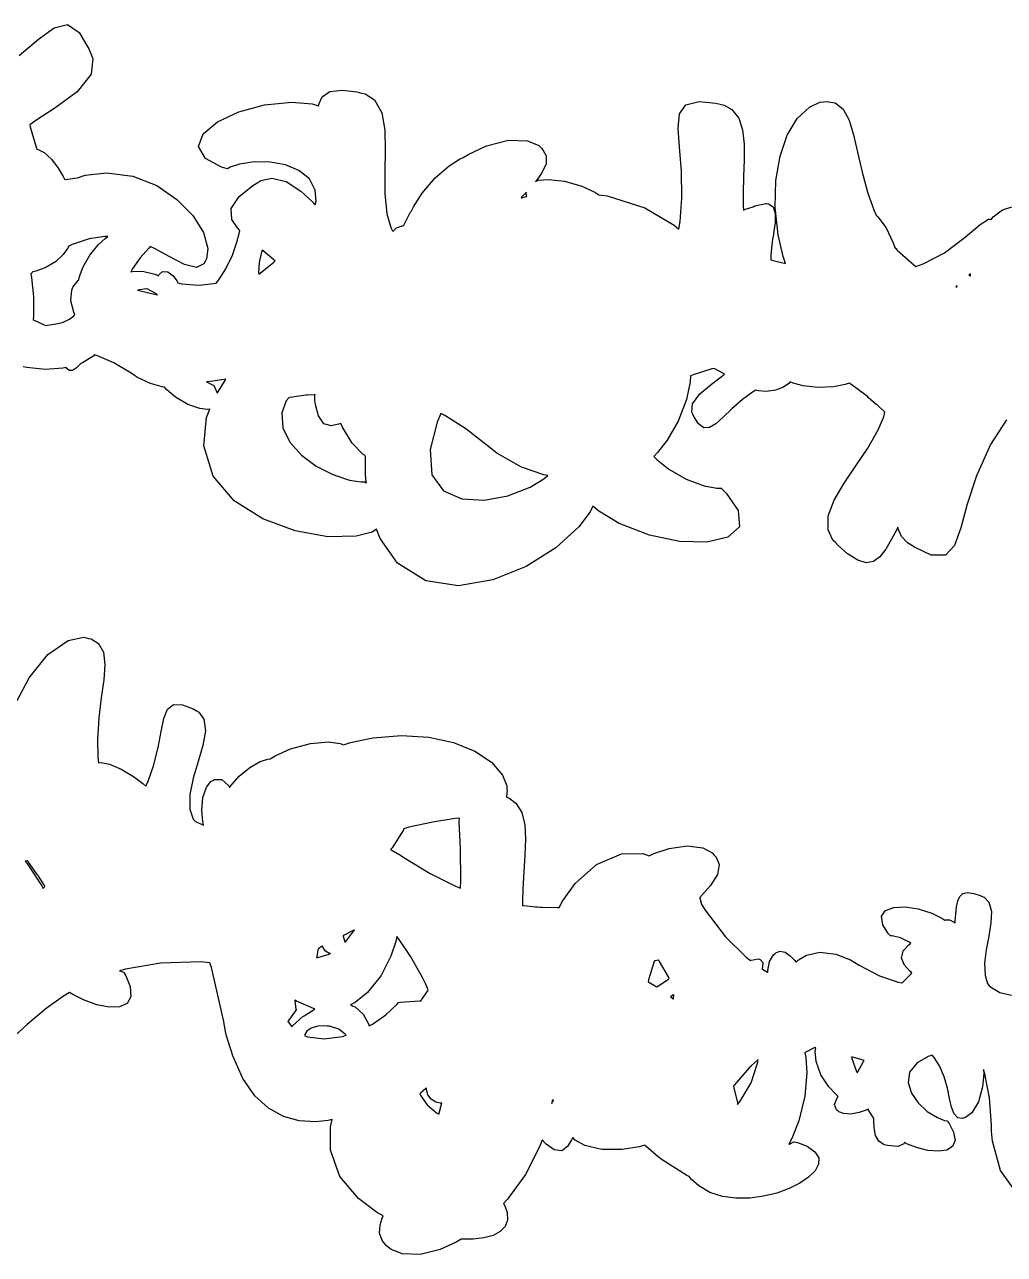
# Model space of a CAD drawing. Extents: x 0 to 357, y 0 to 113.
# Drawn here: x 91.9 to 178.3, y 0 to 108.5 of the extents above; entities that cross this region are included whole.
import ezdxf

# ---------------------------------------------------------------- set-up
doc = ezdxf.new("R2010")
doc.units = 0
doc.layers.get('0').update_dxf_attribs({"linetype": 'CONTINUOUS'})

msp = doc.modelspace()

# ---------------------------------------------------------------- linework, layer by layer
at = {"color": 254}
for p, q in [((94.4908, 108.198), (95.6497, 108.476)), ((95.6497, 108.476), (96.6982, 107.779)), ((93.1115, 107.203), (94.4908, 108.198)), ((96.6982, 107.779), (97.5388, 106.347)), ((91.404, 105.759), (93.1115, 107.203)), ((97.5388, 106.347), (97.747, 105.84)), ((97.8987, 105.468), (97.7417, 104.094)), ((97.747, 105.84), (97.8987, 105.468)), ((97.7417, 104.094), (96.5094, 102.554)), ((96.5094, 102.554), (94.5416, 101.105)), ((117.84, 101.53), (118.115, 102.113)), ((118.115, 102.113), (118.783, 102.576)), ((118.783, 102.576), (119.908, 102.694)), ((119.908, 102.694), (121.178, 102.536)), ((121.178, 102.536), (121.593, 102.443)), ((121.593, 102.443), (121.896, 102.377)), ((121.896, 102.377), (122.734, 101.828)), ((94.5416, 101.105), (92.873, 100.017)), ((110.764, 100.797), (113.025, 101.408)), ((113.025, 101.408), (115.447, 101.623)), ((115.447, 101.623), (117.234, 101.475)), ((117.234, 101.475), (117.804, 101.324)), ((117.804, 101.324), (117.84, 101.53)), ((122.734, 101.828), (123.369, 100.697)), ((149.644, 100.62), (150.197, 101.415)), ((150.197, 101.415), (151.362, 101.698)), ((151.362, 101.698), (152.845, 101.539)), ((152.845, 101.539), (153.326, 101.428)), ((153.326, 101.428), (153.57, 101.372)), ((153.57, 101.372), (154.252, 100.987)), ((154.252, 100.987), (154.85, 100.219)), ((160.018, 100.192), (161.094, 101.203)), ((161.094, 101.203), (162.015, 101.63)), ((162.015, 101.63), (162.334, 101.67)), ((162.334, 101.67), (162.579, 101.702)), ((162.579, 101.702), (163.346, 101.57)), ((163.346, 101.57), (164.071, 101.006)), ((164.071, 101.006), (164.587, 100.05)), ((92.873, 100.017), (92.3286, 99.6364)), ((107.626, 98.8385), (108.89, 99.9024)), ((108.89, 99.9024), (110.764, 100.797)), ((123.369, 100.697), (123.639, 99.1817)), ((149.517, 99.3553), (149.644, 100.62)), ((154.85, 100.219), (155.185, 99.1856)), ((159.14, 98.7199), (160.018, 100.192)), ((164.587, 100.05), (164.981, 98.764)), ((92.3286, 99.6364), (92.3794, 99.4615)), ((92.3794, 99.4615), (92.9033, 97.6574)), ((107.2, 97.718), (107.626, 98.8385)), ((123.639, 99.1817), (123.68, 97.4051)), ((149.631, 97.663), (149.517, 99.3553)), ((155.185, 99.1856), (155.326, 97.9442)), ((158.496, 96.8735), (159.14, 98.7199)), ((164.981, 98.764), (165.336, 97.2192)), ((92.9033, 97.6574), (92.964, 97.4824)), ((107.834, 96.6583), (107.2, 97.718)), ((131.049, 97.0594), (132.614, 97.7911)), ((132.614, 97.7911), (134.553, 98.2969)), ((134.553, 98.2969), (136.219, 98.2349)), ((136.219, 98.2349), (137.217, 97.8062)), ((137.217, 97.8062), (137.451, 97.5663)), ((149.801, 95.5848), (149.631, 97.663)), ((155.326, 97.9442), (155.337, 96.5577)), ((92.964, 97.4824), (93.1277, 97.4467)), ((93.1277, 97.4467), (93.5909, 97.1903)), ((93.5909, 97.1903), (94.2329, 96.617)), ((94.2329, 96.617), (94.8489, 95.8151)), ((109.252, 95.9171), (107.834, 96.6583)), ((123.68, 97.4051), (123.633, 95.4952)), ((129.316, 96.0356), (130.236, 96.6128)), ((130.236, 96.6128), (130.565, 96.7549)), ((130.565, 96.7549), (131.049, 97.0594)), ((137.451, 97.5663), (137.583, 97.4316)), ((137.583, 97.4316), (137.862, 96.9024)), ((137.862, 96.9024), (137.866, 96.2078)), ((155.337, 96.5577), (155.289, 95.086)), ((158.123, 94.736), (158.496, 96.8735)), ((165.336, 97.2192), (165.73, 95.4786)), ((94.8489, 95.8151), (95.2789, 95.0888)), ((109.755, 95.771), (109.252, 95.9171)), ((110.007, 95.9058), (109.755, 95.771)), ((110.84, 96.1718), (110.007, 95.9058)), ((112.135, 96.3704), (110.84, 96.1718)), ((113.519, 96.3524), (112.135, 96.3704)), ((114.87, 96.1072), (113.519, 96.3524)), ((116.067, 95.6208), (114.87, 96.1072)), ((116.987, 94.8821), (116.067, 95.6208)), ((123.633, 95.4952), (123.636, 93.5799)), ((128.081, 94.9731), (129.316, 96.0356)), ((137.534, 95.4634), (137.101, 94.8461)), ((137.866, 96.2078), (137.534, 95.4634)), ((149.84, 93.1623), (149.801, 95.5848)), ((165.73, 95.4786), (166.248, 93.6114)), ((95.2789, 95.0888), (95.4003, 94.8351)), ((95.4003, 94.8351), (95.4885, 94.8284)), ((95.4885, 94.8284), (96.4999, 94.9688)), ((96.4999, 94.9688), (96.6142, 95.0048)), ((96.6142, 95.0048), (97.2069, 95.1936)), ((97.2069, 95.1936), (99.096, 95.4098)), ((99.096, 95.4098), (101.426, 95.1149)), ((101.426, 95.1149), (103.525, 94.2813)), ((112.001, 94.2813), (112.431, 94.5526)), ((112.431, 94.5526), (112.7, 94.7237)), ((112.7, 94.7237), (113.692, 94.947)), ((113.692, 94.947), (114.953, 94.6355)), ((114.953, 94.6355), (116.224, 93.7948)), ((117.51, 93.8773), (116.987, 94.8821)), ((126.934, 93.6142), (128.081, 94.9731)), ((137.101, 94.8461), (136.943, 94.652)), ((136.943, 94.652), (137.206, 94.7455)), ((137.206, 94.7455), (138.071, 94.82)), ((138.071, 94.82), (139.484, 94.6725)), ((139.484, 94.6725), (141.022, 94.2206)), ((155.289, 95.086), (155.246, 93.5881)), ((158.055, 92.3918), (158.123, 94.736)), ((103.525, 94.2813), (105.315, 93.0674)), ((110.094, 92.268), (110.805, 93.3207)), ((110.805, 93.3207), (112.001, 94.2813)), ((116.224, 93.7948), (117.203, 92.9086)), ((117.576, 92.9019), (117.51, 93.8773)), ((123.636, 93.5799), (123.829, 91.7843)), ((126.165, 92.4207), (126.934, 93.6142)), ((136.076, 93.6554), (135.709, 93.2462)), ((135.712, 93.2134), (136.113, 93.3055)), ((136.112, 93.6957), (136.076, 93.6554)), ((136.11, 93.6667), (136.112, 93.6957)), ((136.145, 93.3482), (136.11, 93.6667)), ((136.113, 93.3055), (136.154, 93.314)), ((136.154, 93.314), (136.145, 93.3482)), ((141.022, 94.2206), (142.172, 93.6985)), ((142.172, 93.6985), (142.529, 93.4805)), ((142.529, 93.4805), (143.265, 93.3662)), ((143.265, 93.3662), (146.568, 92.323)), ((155.246, 93.5881), (155.255, 92.4885)), ((166.248, 93.6114), (166.765, 92.1537)), ((105.315, 93.0674), (106.715, 91.6298)), ((110.155, 91.3021), (110.094, 92.268)), ((117.203, 92.9086), (117.512, 92.5946)), ((117.512, 92.5946), (117.576, 92.9019)), ((125.953, 92.0006), (126.165, 92.4207)), ((135.709, 93.2462), (135.672, 93.2035)), ((135.672, 93.2035), (135.712, 93.2134)), ((146.568, 92.323), (149.174, 90.7948)), ((149.678, 91.1105), (149.84, 93.1623)), ((155.255, 92.4885), (155.279, 92.1233)), ((155.363, 92.1604), (156.119, 92.4221)), ((156.119, 92.4221), (156.187, 92.4348)), ((156.187, 92.4348), (156.283, 92.4899)), ((156.283, 92.4899), (157.24, 92.7061)), ((157.24, 92.7061), (157.331, 92.691)), ((157.331, 92.691), (157.474, 92.6691)), ((157.474, 92.6691), (157.879, 92.4126)), ((157.879, 92.4126), (158.083, 91.8408)), ((158.331, 89.9266), (158.055, 92.3918)), ((178.106, 92.1561), (178.941, 92.4098)), ((106.715, 91.6298), (107.647, 90.1305)), ((110.641, 90.5425), (110.155, 91.3021)), ((123.829, 91.7843), (124.163, 90.5923)), ((125.359, 90.854), (125.893, 91.9)), ((125.893, 91.9), (125.953, 92.0006)), ((149.561, 90.4364), (149.678, 91.1105)), ((155.279, 92.1233), (155.363, 92.1604)), ((158.083, 91.8408), (158.055, 91.0237)), ((166.765, 92.1537), (166.973, 91.6838)), ((166.973, 91.6838), (167.127, 91.5335)), ((167.127, 91.5335), (167.848, 90.5496)), ((176.15, 90.8583), (176.886, 91.3335)), ((176.886, 91.3335), (177.133, 91.3349)), ((177.133, 91.3349), (177.287, 91.5141)), ((177.287, 91.5141), (178.106, 92.1561)), ((107.647, 90.1305), (108.03, 88.7264)), ((110.589, 89.2898), (110.789, 90.0688)), ((110.845, 90.3291), (110.641, 90.5425)), ((110.789, 90.0688), (110.845, 90.3291)), ((124.163, 90.5923), (124.351, 90.2353)), ((124.351, 90.2353), (124.371, 90.2614)), ((124.371, 90.2614), (124.599, 90.4819)), ((124.599, 90.4819), (124.624, 90.5013)), ((124.624, 90.5013), (124.684, 90.5468)), ((124.684, 90.5468), (125.254, 90.7493)), ((125.254, 90.7493), (125.311, 90.745)), ((125.311, 90.745), (125.359, 90.854)), ((149.174, 90.7948), (149.561, 90.4364)), ((157.947, 90.2575), (157.908, 90.0024)), ((157.908, 90.0024), (157.908, 89.9583)), ((158.055, 91.0237), (157.947, 90.2575)), ((167.848, 90.5496), (168.48, 89.2348)), ((174.833, 89.7227), (176.15, 90.8583)), ((95.771, 88.9385), (95.6691, 88.743)), ((96.0797, 89.0916), (95.771, 88.9385)), ((97.561, 89.5932), (96.0797, 89.0916)), ((98.9499, 89.7957), (97.561, 89.5932)), ((97.6217, 88.1433), (98.3643, 89.0432)), ((98.3643, 89.0432), (98.9887, 89.6264)), ((99.2145, 89.7971), (98.9499, 89.7957)), ((98.9887, 89.6264), (99.2145, 89.7971)), ((110.196, 88.1461), (110.589, 89.2898)), ((157.813, 89.3618), (157.692, 88.1422)), ((157.833, 89.498), (157.813, 89.3618)), ((157.846, 89.5382), (157.833, 89.498)), ((157.908, 89.9583), (157.846, 89.5382)), ((158.775, 88.0332), (158.331, 89.9266)), ((168.48, 89.2348), (168.591, 88.918)), ((168.591, 88.918), (168.592, 88.9123)), ((173, 88.349), (174.833, 89.7227)), ((95.2775, 88.1987), (94.5928, 87.5577)), ((95.6691, 88.743), (95.2775, 88.1987)), ((97.0347, 87.1128), (97.6217, 88.1433)), ((102.076, 87.9105), (101.352, 86.91)), ((102.822, 88.7568), (102.076, 87.9105)), ((102.959, 88.9056), (102.822, 88.7568)), ((103.38, 88.7113), (102.959, 88.9056)), ((104.611, 88.0389), (103.38, 88.7113)), ((105.967, 87.3153), (104.611, 88.0389)), ((108.03, 88.7264), (107.931, 87.8141)), ((109.608, 86.9364), (110.196, 88.1461)), ((112.765, 88.4107), (112.551, 87.4861)), ((112.822, 88.5994), (112.765, 88.4107)), ((112.911, 88.5254), (112.822, 88.5994)), ((113.867, 87.726), (112.911, 88.5254)), ((157.692, 88.1422), (157.692, 87.7341)), ((158.984, 87.4229), (158.775, 88.0332)), ((168.592, 88.9123), (168.607, 88.8531)), ((168.607, 88.8531), (168.61, 88.8464)), ((168.61, 88.8464), (168.617, 88.8365)), ((168.617, 88.8365), (168.688, 88.7402)), ((168.688, 88.7402), (168.697, 88.7307)), ((168.697, 88.7307), (168.827, 88.5927)), ((168.827, 88.5927), (170.309, 87.2822)), ((171.133, 87.376), (173, 88.349)), ((93.6995, 87.0398), (92.8673, 86.7336)), ((94.5928, 87.5577), (93.6995, 87.0398)), ((96.7176, 86.2584), (97.0347, 87.1128)), ((101.352, 86.91), (101.229, 86.6828)), ((107.027, 87.0536), (105.967, 87.3153)), ((107.68, 87.3965), (107.027, 87.0536)), ((107.789, 87.5757), (107.68, 87.3965)), ((107.931, 87.8141), (107.789, 87.5757)), ((108.995, 85.9854), (109.608, 86.9364)), ((112.551, 87.4861), (112.5, 86.6292)), ((112.644, 86.5586), (113.847, 87.5302)), ((113.847, 87.5302), (113.968, 87.6392)), ((113.968, 87.6392), (113.867, 87.726)), ((157.692, 87.7341), (157.784, 87.697)), ((157.784, 87.697), (158.86, 87.4367)), ((158.86, 87.4367), (158.984, 87.4229)), ((170.309, 87.2822), (170.476, 87.1608)), ((170.476, 87.1608), (171.133, 87.376)), ((92.4444, 86.5216), (92.4334, 86.5078)), ((92.4334, 86.5078), (92.4952, 86.1674)), ((92.5682, 86.6539), (92.4444, 86.5216)), ((92.4952, 86.1674), (92.6677, 84.4709)), ((92.5823, 86.6662), (92.5682, 86.6539)), ((92.8673, 86.7336), (92.5823, 86.6662)), ((96.1401, 85.3267), (96.5962, 85.9261)), ((96.5962, 85.9261), (96.6541, 85.9635)), ((96.6541, 85.9635), (96.7176, 86.2584)), ((101.229, 86.6828), (101.384, 86.7198)), ((101.384, 86.7198), (102.286, 86.7283)), ((102.286, 86.7283), (103.362, 86.469)), ((103.362, 86.469), (103.607, 86.3699)), ((103.607, 86.3699), (103.612, 86.3671)), ((103.612, 86.3671), (103.673, 86.3367)), ((103.673, 86.3367), (103.68, 86.3342)), ((103.68, 86.3342), (103.735, 86.4485)), ((103.735, 86.4485), (104.049, 86.7198)), ((104.049, 86.7198), (104.505, 86.687)), ((104.505, 86.687), (104.976, 86.3215)), ((104.976, 86.3215), (105.308, 85.8696)), ((105.308, 85.8696), (105.394, 85.7042)), ((105.394, 85.7042), (105.729, 85.623)), ((108.537, 85.6425), (108.762, 85.6918)), ((108.762, 85.6918), (108.995, 85.9854)), ((112.5, 86.6292), (112.525, 86.4732)), ((112.525, 86.4732), (112.644, 86.5586)), ((175.156, 86.3921), (175.143, 86.3822)), ((175.143, 86.3822), (175.154, 86.3783)), ((175.154, 86.3783), (175.276, 86.3163)), ((175.284, 86.487), (175.156, 86.3921)), ((175.276, 86.3163), (175.288, 86.3078)), ((175.297, 86.4969), (175.284, 86.487)), ((175.288, 86.3244), (175.296, 86.4817)), ((175.288, 86.3078), (175.288, 86.3244)), ((175.296, 86.4817), (175.297, 86.4969)), ((95.9584, 84.1304), (96.0381, 85.0706)), ((96.0381, 85.0706), (96.1072, 85.2413)), ((96.1072, 85.2413), (96.1401, 85.3267)), ((101.845, 85.0417), (101.964, 85.1133)), ((101.983, 85.0015), (101.845, 85.0417)), ((101.964, 85.1133), (102.651, 85.193)), ((103.436, 84.6391), (101.983, 85.0015)), ((102.651, 85.193), (103.425, 84.7838)), ((103.425, 84.7838), (103.589, 84.6088)), ((103.589, 84.6088), (103.436, 84.6391)), ((105.729, 85.623), (107.243, 85.5017)), ((107.243, 85.5017), (108.537, 85.6425)), ((174.016, 85.3556), (174.008, 85.3447)), ((174.008, 85.3447), (174.015, 85.3419)), ((174.015, 85.3419), (174.092, 85.3158)), ((174.111, 85.4661), (174.016, 85.3556)), ((174.092, 85.3158), (174.1, 85.313)), ((174.1, 85.313), (174.101, 85.3267)), ((174.101, 85.3267), (174.119, 85.4632)), ((174.122, 85.4756), (174.111, 85.4661)), ((174.119, 85.4632), (174.122, 85.4756)), ((92.6677, 84.4709), (92.662, 82.8022)), ((96.2036, 83.1152), (95.9584, 84.1304)), ((92.662, 82.8022), (92.6373, 82.4742)), ((92.6373, 82.4742), (92.7171, 82.4219)), ((92.7171, 82.4219), (93.6089, 81.9919)), ((95.2253, 82.218), (95.8413, 82.4893)), ((95.8413, 82.4893), (96.2106, 82.7828)), ((96.2988, 82.9042), (96.2036, 83.1152)), ((96.2106, 82.7828), (96.2988, 82.9042)), ((93.6089, 81.9919), (93.7052, 81.9573)), ((93.7052, 81.9573), (93.9024, 81.9753)), ((93.9024, 81.9753), (94.4961, 82.054)), ((94.4961, 82.054), (95.2253, 82.218)), ((97.9784, 79.2797), (96.974, 78.6447)), ((98.0433, 79.3531), (97.9784, 79.2797)), ((98.316, 79.2688), (98.0433, 79.3531)), ((99.7465, 78.6585), (98.316, 79.2688)), ((92.075, 78.2341), (91.7607, 78.3071)), ((93.69, 78.0782), (92.075, 78.2341)), ((95.2542, 78.1773), (93.69, 78.0782)), ((95.5435, 78.2299), (95.2542, 78.1773)), ((95.5947, 78.1554), (95.5435, 78.2299)), ((95.819, 77.9762), (95.5947, 78.1554)), ((96.4449, 78.2091), (96.1125, 77.9861)), ((96.7465, 78.4945), (96.4449, 78.2091)), ((96.8446, 78.5922), (96.7465, 78.4945)), ((96.974, 78.6447), (96.8446, 78.5922)), ((101.26, 77.7543), (99.7465, 78.6585)), ((152.484, 78.1156), (150.763, 77.5547)), ((152.676, 78.1678), (152.484, 78.1156)), ((152.751, 78.1322), (152.676, 78.1678)), ((153.526, 77.7074), (152.751, 78.1322)), ((96.1125, 77.9861), (95.819, 77.9762)), ((101.574, 77.5243), (101.26, 77.7543)), ((101.822, 77.3726), (101.574, 77.5243)), ((102.974, 76.8244), (101.822, 77.3726)), ((109.48, 77.1715), (108.066, 76.9856)), ((108.919, 76.0705), (109.551, 77.0957)), ((109.623, 77.2005), (109.48, 77.1715)), ((109.551, 77.0957), (109.623, 77.2005)), ((150.61, 77.4954), (150.569, 76.9744)), ((150.763, 77.5547), (150.61, 77.4954)), ((152.447, 76.7719), (153.32, 77.4319)), ((153.32, 77.4319), (153.606, 77.6594)), ((153.606, 77.6594), (153.526, 77.7074)), ((104.013, 76.5362), (102.974, 76.8244)), ((104.205, 76.5143), (104.013, 76.5362)), ((104.422, 76.2702), (104.205, 76.5143)), ((105.184, 75.6338), (104.422, 76.2702)), ((108.066, 76.9856), (107.927, 76.9758)), ((107.927, 76.9758), (107.98, 76.9415)), ((107.98, 76.9415), (108.519, 76.6837)), ((108.519, 76.6837), (108.572, 76.6685)), ((108.572, 76.6685), (108.604, 76.6039)), ((108.604, 76.6039), (108.849, 76.0222)), ((108.849, 76.0222), (108.865, 75.97)), ((108.865, 75.97), (108.919, 76.0705)), ((150.569, 76.9744), (150.238, 75.4271)), ((150.778, 75.0383), (151.416, 75.9093)), ((151.416, 75.9093), (152.447, 76.7719)), ((156.059, 76.0635), (155.201, 75.4295)), ((156.359, 76.2512), (156.059, 76.0635)), ((156.585, 76.1958), (156.359, 76.2512)), ((157.289, 76.1326), (156.585, 76.1958)), ((158.105, 76.2332), (157.289, 76.1326)), ((158.806, 76.5224), (158.105, 76.2332)), ((159.264, 76.8382), (158.806, 76.5224)), ((159.398, 76.9634), (159.264, 76.8382)), ((159.67, 76.8558), (159.398, 76.9634)), ((160.535, 76.6367), (159.67, 76.8558)), ((161.824, 76.4879), (160.535, 76.6367)), ((163.2, 76.55), (161.824, 76.4879)), ((164.253, 76.7443), (163.2, 76.55)), ((164.592, 76.8505), (164.253, 76.7443)), ((164.735, 76.7595), (164.592, 76.8505)), ((166.081, 75.7823), (164.735, 76.7595)), ((106.27, 74.99), (105.184, 75.6338)), ((107.326, 74.6248), (106.27, 74.99)), ((114.957, 75.2934), (114.569, 74.2431)), ((115.171, 75.5798), (114.957, 75.2934)), ((115.292, 75.5964), (115.171, 75.5798)), ((116.667, 75.8169), (115.292, 75.5964)), ((116.821, 75.8402), (116.667, 75.8169)), ((116.867, 75.8141), (116.821, 75.8402)), ((117.421, 75.8264), (116.867, 75.8141)), ((117.487, 75.8596), (117.421, 75.8264)), ((117.475, 75.3703), (117.485, 75.8211)), ((117.482, 75.3223), (117.475, 75.3703)), ((117.529, 74.9847), (117.482, 75.3223)), ((117.485, 75.8211), (117.493, 75.8624)), ((117.492, 75.8624), (117.487, 75.861)), ((117.487, 75.861), (117.487, 75.8596)), ((117.493, 75.8624), (117.492, 75.8624)), ((117.792, 73.987), (117.529, 74.9847)), ((150.238, 75.4271), (149.52, 73.5224)), ((150.711, 74.3176), (150.778, 75.0383)), ((155.201, 75.4295), (154.251, 74.6083)), ((166.208, 75.6789), (166.081, 75.7823)), ((166.266, 75.6049), (166.208, 75.6789)), ((166.981, 74.9914), (166.266, 75.6049)), ((167.064, 74.9434), (166.981, 74.9914)), ((167.121, 74.8908), (167.064, 74.9434)), ((167.689, 74.3617), (167.121, 74.8908)), ((108, 74.5437), (107.326, 74.6248)), ((107.667, 71.3451), (107.925, 73.8297)), ((107.925, 73.8297), (108.215, 74.5793)), ((108.215, 74.5793), (108, 74.5437)), ((114.569, 74.2431), (114.642, 72.9216)), ((118.262, 73.2882), (117.792, 73.987)), ((128.575, 74.1881), (128.251, 73.4356)), ((128.933, 73.9994), (128.575, 74.1881)), ((130.774, 72.8405), (128.933, 73.9994)), ((150.799, 74.1288), (150.711, 74.3176)), ((150.901, 73.9084), (150.799, 74.1288)), ((151.295, 73.2815), (150.901, 73.9084)), ((153.471, 73.8657), (152.823, 73.2825)), ((154.251, 74.6083), (153.471, 73.8657)), ((167.142, 72.7329), (167.641, 73.9027)), ((167.641, 73.9027), (167.744, 74.3081)), ((167.744, 74.3081), (167.689, 74.3617)), ((114.642, 72.9216), (115.258, 71.6661)), ((118.911, 73.1037), (118.262, 73.2882)), ((119.555, 73.236), (118.911, 73.1037)), ((119.757, 73.3129), (119.555, 73.236)), ((119.917, 72.9933), (119.757, 73.3129)), ((120.756, 71.5793), (119.917, 72.9933)), ((128.251, 73.4356), (127.634, 71.024)), ((132.678, 71.3782), (130.774, 72.8405)), ((149.52, 73.5224), (148.536, 71.8301)), ((151.772, 72.9107), (151.295, 73.2815)), ((152.269, 72.9382), (151.772, 72.9107)), ((152.823, 73.2825), (152.269, 72.9382)), ((166.233, 71.144), (167.142, 72.7329)), ((178.466, 73.6381), (177.07, 71.4403)), ((115.258, 71.6661), (116.286, 70.5266)), ((121.704, 70.5887), (120.756, 71.5793)), ((148.536, 71.8301), (147.689, 70.7334)), ((108.493, 68.6499), (107.667, 71.3451)), ((116.286, 70.5266), (117.595, 69.5551)), ((121.921, 70.4783), (121.704, 70.5887)), ((127.634, 71.024), (127.795, 68.7874)), ((133.067, 71.0364), (132.678, 71.3782)), ((133.533, 70.6907), (133.067, 71.0364)), ((135.704, 69.4422), (133.533, 70.6907)), ((147.689, 70.7334), (147.37, 70.4014)), ((165.179, 69.5674), (166.233, 71.144)), ((177.07, 71.4403), (175.814, 68.6869)), ((117.595, 69.5551), (119.055, 68.8012)), ((121.925, 70.3488), (121.921, 70.4783)), ((121.936, 69.015), (121.925, 70.3488)), ((137.661, 68.7807), (135.704, 69.4422)), ((147.37, 70.4014), (147.664, 70.0885)), ((147.664, 70.0885), (148.685, 69.2753)), ((164.141, 68.0297), (165.179, 69.5674)), ((110.345, 66.4972), (108.493, 68.6499)), ((119.055, 68.8012), (120.536, 68.3161)), ((120.536, 68.3161), (121.562, 68.1482)), ((121.934, 68.877), (121.936, 69.015)), ((121.938, 68.8068), (121.934, 68.877)), ((121.998, 68.1232), (121.938, 68.8068)), ((127.795, 68.7874), (128.809, 67.3668)), ((136.452, 67.6892), (137.67, 68.4195)), ((138.02, 68.7268), (137.661, 68.7807)), ((137.67, 68.4195), (138.02, 68.7268)), ((148.685, 69.2753), (150.224, 68.3867)), ((150.224, 68.3867), (151.817, 67.8049)), ((175.814, 68.6869), (175.015, 66.1885)), ((121.562, 68.1482), (121.904, 68.151)), ((121.904, 68.151), (121.912, 68.144)), ((121.912, 68.144), (121.996, 68.0642)), ((121.996, 68.0642), (122.005, 68.0558)), ((122.005, 68.0558), (121.998, 68.1232)), ((128.809, 67.3668), (130.43, 66.6556)), ((134.499, 66.9258), (136.452, 67.6892)), ((151.817, 67.8049), (152.926, 67.594)), ((152.926, 67.594), (153.297, 67.594)), ((153.297, 67.594), (153.739, 67.1738)), ((163.28, 66.5579), (164.141, 68.0297)), ((112.878, 64.8892), (110.345, 66.4972)), ((130.43, 66.6556), (132.409, 66.5455)), ((132.409, 66.5455), (134.499, 66.9258)), ((153.739, 67.1738), (154.814, 65.6442)), ((162.757, 65.1771), (163.28, 66.5579)), ((175.015, 66.1885), (174.447, 64.0927)), ((141.767, 65.5091), (140.758, 64.1823)), ((141.975, 66.0054), (141.767, 65.5091)), ((142.506, 65.5616), (141.975, 66.0054)), ((144.321, 64.4895), (142.506, 65.5616)), ((154.814, 65.6442), (154.922, 64.2056)), ((162.737, 63.9163), (162.757, 65.1771)), ((115.747, 63.8309), (112.878, 64.8892)), ((140.758, 64.1823), (138.724, 62.3327)), ((146.973, 63.4531), (144.321, 64.4895)), ((154.922, 64.2056), (153.906, 63.2714)), ((168.897, 64.1685), (168.759, 63.9011)), ((168.924, 64.0211), (168.897, 64.1685)), ((169.218, 63.3539), (168.924, 64.0211)), ((174.447, 64.0927), (173.878, 62.5493)), ((118.608, 63.3236), (115.747, 63.8309)), ((121.114, 63.3705), (118.608, 63.3236)), ((122.538, 63.7219), (121.114, 63.3705)), ((122.922, 63.9741), (122.538, 63.7219)), ((123.231, 63.1733), (122.922, 63.9741)), ((124.769, 61.0016), (123.231, 63.1733)), ((149.645, 62.9006), (146.973, 63.4531)), ((152.051, 62.8385), (149.645, 62.9006)), ((153.906, 63.2714), (152.051, 62.8385)), ((163.158, 63.0206), (162.737, 63.9163)), ((163.377, 62.7987), (163.158, 63.0206)), ((168.34, 63.1003), (167.817, 62.2169)), ((168.759, 63.9011), (168.34, 63.1003)), ((169.745, 62.793), (169.218, 63.3539)), ((138.724, 62.3327), (136.114, 60.6958)), ((163.632, 62.5408), (163.377, 62.7987)), ((164.454, 61.8187), (163.632, 62.5408)), ((165.348, 61.2415), (164.454, 61.8187)), ((167.817, 62.2169), (167.293, 61.5516)), ((169.89, 62.6981), (169.745, 62.793)), ((170.343, 62.4032), (169.89, 62.6981)), ((171.829, 61.7044), (170.343, 62.4032)), ((173.878, 62.5493), (173.082, 61.703)), ((127.255, 59.4237), (124.769, 61.0016)), ((166.095, 61.0277), (165.348, 61.2415)), ((166.732, 61.1434), (166.095, 61.0277)), ((167.293, 61.5516), (166.732, 61.1434)), ((173.082, 61.703), (171.829, 61.7044)), ((136.114, 60.6958), (133.171, 59.508)), ((130.137, 59.0049), (127.255, 59.4237)), ((133.171, 59.508), (130.137, 59.0049)), ((95.7227, 54.1694), (97.094, 54.4505)), ((97.094, 54.4505), (97.5085, 54.3567)), ((97.5085, 54.3567), (97.7417, 54.3045)), ((97.7417, 54.3045), (98.3918, 53.9186)), ((93.92, 52.9498), (95.7227, 54.1694)), ((98.3918, 53.9186), (98.8385, 53.14)), ((98.8385, 53.14), (98.957, 52.0569)), ((92.2722, 50.8868), (93.92, 52.9498)), ((98.957, 52.0569), (98.8564, 50.7076)), ((91.2125, 48.8678), (92.2722, 50.8868)), ((98.8564, 50.7076), (98.6413, 49.13)), ((98.6413, 49.13), (98.4208, 47.3576)), ((104.159, 47.2983), (104.483, 48.1129)), ((104.483, 48.1129), (104.995, 48.5373)), ((104.995, 48.5373), (105.809, 48.5112)), ((105.809, 48.5112), (106.74, 48.1348)), ((106.74, 48.1348), (107.031, 47.9735)), ((107.031, 47.9735), (107.235, 47.8607)), ((107.235, 47.8607), (107.695, 47.2405)), ((98.4208, 47.3576), (98.3036, 45.4311)), ((103.916, 46.1532), (104.159, 47.2983)), ((107.695, 47.2405), (107.83, 46.1931)), ((103.644, 44.7379), (103.916, 46.1532)), ((107.83, 46.1931), (107.604, 44.9185)), ((120.631, 45.1721), (122.575, 45.5884)), ((122.575, 45.5884), (125.107, 45.799)), ((125.107, 45.799), (127.511, 45.6434)), ((127.511, 45.6434), (129.696, 45.1693)), ((98.3036, 45.4311), (98.341, 43.8933)), ((103.232, 43.1133), (103.644, 44.7379)), ((107.604, 44.9185), (107.184, 43.5031)), ((113.958, 43.9924), (115.318, 44.6056)), ((115.318, 44.6056), (117.075, 45.1005)), ((117.075, 45.1005), (118.679, 45.2219)), ((118.679, 45.2219), (119.696, 45.0868)), ((119.696, 45.0868), (120.007, 44.9654)), ((120.007, 44.9654), (120.631, 45.1721)), ((129.696, 45.1693), (131.568, 44.4253)), ((98.341, 43.8933), (98.3975, 43.3846)), ((98.3975, 43.3846), (98.636, 43.404)), ((98.636, 43.404), (99.3704, 43.2717)), ((107.184, 43.5031), (106.739, 42.037)), ((111.734, 42.9701), (112.661, 43.4964)), ((112.661, 43.4964), (113.312, 43.7155)), ((113.312, 43.7155), (113.535, 43.7388)), ((113.535, 43.7388), (113.958, 43.9924)), ((131.568, 44.4253), (133.041, 43.4552)), ((133.041, 43.4552), (134.02, 42.3072)), ((99.3704, 43.2717), (100.396, 42.8392)), ((100.396, 42.8392), (101.465, 42.1665)), ((102.765, 41.7682), (103.232, 43.1133)), ((110.812, 42.1982), (111.734, 42.9701)), ((134.02, 42.3072), (134.399, 41.3537)), ((101.465, 42.1665), (102.299, 41.5505)), ((102.299, 41.5505), (102.572, 41.3371)), ((102.572, 41.3371), (102.765, 41.7682)), ((106.739, 42.037), (106.437, 40.6065)), ((107.583, 40.3394), (107.909, 41.2517)), ((107.909, 41.2517), (108.301, 41.7407)), ((108.301, 41.7407), (108.47, 41.8401)), ((108.47, 41.8401), (108.62, 41.9294)), ((108.62, 41.9294), (109.267, 41.9047)), ((109.267, 41.9047), (109.843, 41.3755)), ((109.843, 41.3755), (109.958, 41.2115)), ((109.958, 41.2115), (110.151, 41.4736)), ((110.151, 41.4736), (110.812, 42.1982)), ((134.399, 41.3537), (134.416, 41.0284)), ((106.437, 40.6065), (106.446, 39.3002)), ((107.5, 39.1901), (107.583, 40.3394)), ((134.372, 40.4206), (134.36, 40.3712)), ((134.36, 40.3712), (134.589, 40.2897)), ((134.419, 40.9677), (134.372, 40.4206)), ((134.416, 41.0284), (134.419, 40.9677)), ((134.589, 40.2897), (135.205, 39.835)), ((106.446, 39.3002), (106.754, 38.4281)), ((107.592, 38.2076), (107.5, 39.1901)), ((135.205, 39.835), (135.724, 38.9985)), ((106.754, 38.4281), (106.937, 38.2034)), ((106.937, 38.2034), (106.996, 38.173)), ((106.996, 38.173), (107.599, 37.9099)), ((107.659, 37.8866), (107.592, 38.2076)), ((127.882, 38.1635), (125.754, 37.7003)), ((129.858, 38.4651), (127.882, 38.1635)), ((130.221, 38.5163), (129.858, 38.4651)), ((130.211, 38.1469), (130.221, 38.5163)), ((130.32, 35.8373), (130.211, 38.1469)), ((135.724, 38.9985), (135.986, 37.918)), ((107.599, 37.9099), (107.659, 37.8866)), ((125.259, 37.422), (124.283, 35.9047)), ((125.317, 37.568), (125.259, 37.422)), ((125.754, 37.7003), (125.317, 37.568)), ((135.986, 37.918), (136.057, 36.649)), ((124.283, 35.9047), (124.142, 35.7477)), ((130.361, 32.9847), (130.32, 35.8373)), ((136.057, 36.649), (136.004, 35.2488)), ((147.379, 35.3811), (148.707, 35.8249)), ((148.707, 35.8249), (150.315, 36.062)), ((150.315, 36.062), (151.681, 35.8771)), ((151.681, 35.8771), (152.503, 35.4556)), ((91.9427, 34.7183), (91.9233, 34.7169)), ((91.9233, 34.7169), (92.0831, 34.5323)), ((92.1371, 34.7334), (91.9427, 34.7183)), ((92.1561, 34.7348), (92.1371, 34.7334)), ((92.2196, 34.6329), (92.1561, 34.7348)), ((124.142, 35.7477), (124.199, 35.7188)), ((124.199, 35.7188), (124.776, 35.402)), ((124.776, 35.402), (124.835, 35.3674)), ((124.835, 35.3674), (125.317, 35.038)), ((125.317, 35.038), (127.653, 33.631)), ((136.004, 35.2488), (135.897, 33.773)), ((142.3, 34.4344), (144.509, 35.3716)), ((144.509, 35.3716), (146.396, 35.3769)), ((146.396, 35.3769), (146.958, 35.1841)), ((146.958, 35.1841), (147.379, 35.3811)), ((152.503, 35.4556), (152.703, 35.2447)), ((152.703, 35.2447), (152.858, 35.0807)), ((152.858, 35.0807), (153.139, 34.411)), ((92.0831, 34.5323), (93.4074, 32.5286)), ((92.9185, 33.6255), (92.2196, 34.6329)), ((92.9954, 33.5263), (92.9185, 33.6255)), ((127.653, 33.631), (129.887, 32.5231)), ((135.897, 33.773), (135.803, 32.2764)), ((140.434, 32.7339), (142.3, 34.4344)), ((153.139, 34.411), (152.98, 33.5346)), ((93.0645, 33.4367), (92.9954, 33.5263)), ((93.617, 32.563), (93.0645, 33.4367)), ((93.6597, 32.479), (93.617, 32.563)), ((130.32, 32.3426), (130.361, 32.9847)), ((139.311, 31.1878), (140.434, 32.7339)), ((152.362, 32.5782), (151.663, 31.7652)), ((152.98, 33.5346), (152.362, 32.5782)), ((93.4074, 32.5286), (93.5122, 32.3178)), ((93.5122, 32.3178), (93.5232, 32.3315)), ((93.5232, 32.3315), (93.6459, 32.4666)), ((93.6459, 32.4666), (93.6597, 32.479)), ((129.887, 32.5231), (130.32, 32.3426)), ((135.803, 32.2764), (135.777, 31.1822)), ((151.663, 31.7652), (151.422, 31.502)), ((151.422, 31.502), (151.434, 31.462)), ((151.434, 31.462), (151.539, 31.0031)), ((174.166, 31.2084), (174.341, 31.6039)), ((174.341, 31.6039), (174.615, 31.8534)), ((174.615, 31.8534), (175.019, 31.9443)), ((175.019, 31.9443), (175.581, 31.8644)), ((175.581, 31.8644), (176.15, 31.677)), ((176.15, 31.677), (176.334, 31.5998)), ((176.334, 31.5998), (176.503, 31.5295)), ((176.503, 31.5295), (176.921, 31.0885)), ((135.777, 31.1822), (135.791, 30.8171)), ((135.791, 30.8171), (135.897, 30.8033)), ((135.897, 30.8033), (136.934, 30.6903)), ((136.934, 30.6903), (137.036, 30.682)), ((137.036, 30.682), (137.065, 30.6848)), ((137.065, 30.6848), (137.331, 30.6669)), ((137.331, 30.6669), (137.356, 30.66)), ((137.356, 30.66), (137.498, 30.6517)), ((137.498, 30.6517), (138.882, 30.6269)), ((138.882, 30.6269), (139.017, 30.6296)), ((139.017, 30.6296), (139.311, 31.1878)), ((151.539, 31.0031), (151.547, 30.9521)), ((151.547, 30.9521), (151.89, 30.3912)), ((151.89, 30.3912), (153.676, 28.0458)), ((167.44, 29.8552), (167.799, 30.3651)), ((167.799, 30.3651), (168.529, 30.6407)), ((168.529, 30.6407), (169.521, 30.6917)), ((169.521, 30.6917), (170.673, 30.5194)), ((170.673, 30.5194), (171.879, 30.1294)), ((173.998, 30.0288), (174.061, 30.6792)), ((174.061, 30.6792), (174.166, 31.2084)), ((176.921, 31.0885), (177.136, 30.2838)), ((167.553, 29.1097), (167.44, 29.8552)), ((171.879, 30.1294), (172.763, 29.7036)), ((172.763, 29.7036), (173.036, 29.5272)), ((173.036, 29.5272), (173.095, 29.5534)), ((173.095, 29.5534), (173.434, 29.5465)), ((173.434, 29.5465), (173.848, 29.3412)), ((173.848, 29.3412), (173.944, 29.2668)), ((173.944, 29.2668), (173.956, 29.4569)), ((173.956, 29.4569), (173.998, 30.0288)), ((177.136, 30.2838), (177.092, 29.2654)), ((120.059, 28.2029), (119.962, 28.1726)), ((120.906, 28.6177), (120.059, 28.2029)), ((120.197, 27.6448), (120.919, 28.5722)), ((120.981, 28.6701), (120.906, 28.6177)), ((120.919, 28.5722), (120.981, 28.6701)), ((168.042, 28.3421), (167.553, 29.1097)), ((168.245, 28.1202), (168.042, 28.3421)), ((177.092, 29.2654), (176.901, 28.1134)), ((118.105, 27.2066), (117.791, 26.9779)), ((118.135, 27.23), (118.105, 27.2066)), ((118.175, 27.1405), (118.135, 27.23)), ((118.426, 26.7863), (118.175, 27.1405)), ((119.962, 28.1726), (119.979, 28.1161)), ((119.979, 28.1161), (120.107, 27.6049)), ((120.107, 27.6049), (120.115, 27.5594)), ((120.115, 27.5594), (120.197, 27.6448)), ((124.623, 27.6214), (124.183, 26.3398)), ((124.715, 28.0596), (124.623, 27.6214)), ((124.915, 27.8088), (124.715, 28.0596)), ((125.936, 26.2916), (124.915, 27.8088)), ((153.676, 28.0458), (155.513, 26.2461)), ((168.377, 28.1175), (168.245, 28.1202)), ((169.113, 27.9425), (168.377, 28.1175)), ((169.883, 27.5869), (169.113, 27.9425)), ((169.358, 26.8001), (169.843, 27.3472)), ((169.843, 27.3472), (170.033, 27.4919)), ((170.033, 27.4919), (169.883, 27.5869)), ((176.901, 28.1134), (176.677, 26.9048)), ((117.639, 26.2723), (117.631, 26.2117)), ((117.631, 26.2117), (117.733, 26.2172)), ((117.745, 26.8924), (117.639, 26.2723)), ((117.733, 26.2172), (118.748, 26.5204)), ((117.759, 26.9558), (117.745, 26.8924)), ((117.791, 26.9779), (117.759, 26.9558)), ((118.763, 26.5865), (118.426, 26.7863)), ((118.748, 26.5204), (118.848, 26.5727)), ((118.848, 26.5727), (118.763, 26.5865)), ((124.183, 26.3398), (123.307, 24.6366)), ((126.982, 24.4092), (125.936, 26.2916)), ((155.513, 26.2461), (155.884, 25.9567)), ((155.954, 25.9898), (156.6, 26.0931)), ((156.6, 26.0931), (156.657, 26.0794)), ((156.657, 26.0794), (156.749, 26.0573)), ((156.749, 26.0573), (156.982, 25.7872)), ((157.582, 25.8658), (157.932, 26.4611)), ((157.932, 26.4611), (158.032, 26.5465)), ((158.032, 26.5465), (158.126, 26.6278)), ((158.126, 26.6278), (158.492, 26.7739)), ((158.492, 26.7739), (158.947, 26.6871)), ((158.947, 26.6871), (159.417, 26.3481)), ((159.417, 26.3481), (159.803, 25.9567)), ((160.121, 26.0064), (160.841, 26.4322)), ((160.841, 26.4322), (161.999, 26.694)), ((161.999, 26.694), (163.415, 26.5121)), ((163.415, 26.5121), (164.7, 26.0105)), ((169.205, 26.169), (169.358, 26.8001)), ((169.486, 25.5433), (169.205, 26.169)), ((176.677, 26.9048), (176.531, 25.7211)), ((100.785, 25.2043), (100.237, 25.0458)), ((100.237, 25.0458), (100.269, 25.0321)), ((100.269, 25.0321), (100.591, 24.9204)), ((103.86, 25.7307), (100.785, 25.2043)), ((107.411, 25.8244), (103.86, 25.7307)), ((108.199, 25.7652), (107.411, 25.8244)), ((108.344, 25.3504), (108.199, 25.7652)), ((109.454, 20.5686), (108.344, 25.3504)), ((147.367, 25.7721), (146.899, 24.2521)), ((147.425, 25.914), (147.367, 25.7721)), ((147.457, 25.9209), (147.425, 25.914)), ((147.768, 25.9857), (147.457, 25.9209)), ((147.8, 25.9926), (147.768, 25.9857)), ((147.879, 25.8713), (147.8, 25.9926)), ((148.659, 24.5249), (147.879, 25.8713)), ((155.884, 25.9567), (155.954, 25.9898)), ((156.942, 25.3394), (156.907, 25.2264)), ((156.907, 25.2264), (156.95, 25.1988)), ((156.982, 25.7872), (156.942, 25.3394)), ((156.95, 25.1988), (157.382, 24.9301)), ((157.426, 24.9039), (157.427, 25.0831)), ((157.427, 25.0831), (157.582, 25.8658)), ((159.803, 25.9567), (159.924, 25.8189)), ((159.924, 25.8189), (160.121, 26.0064)), ((164.7, 26.0105), (165.097, 25.7859)), ((165.097, 25.7859), (165.474, 25.5309)), ((165.474, 25.5309), (167.264, 24.5925)), ((169.946, 25.0252), (169.486, 25.5433)), ((170.116, 24.8695), (169.946, 25.0252)), ((176.531, 25.7211), (176.578, 24.6379)), ((100.591, 24.9204), (100.623, 24.9108)), ((100.623, 24.9108), (100.79, 24.6173)), ((100.79, 24.6173), (101.171, 23.665)), ((123.307, 24.6366), (122.113, 23.1414)), ((127.194, 23.9737), (126.982, 24.4092)), ((127.218, 23.9241), (127.194, 23.9737)), ((127.451, 23.4267), (127.218, 23.9241)), ((146.899, 24.2521), (146.866, 24.0895)), ((146.866, 24.0895), (146.931, 24.0537)), ((146.931, 24.0537), (147.566, 23.6761)), ((147.735, 23.6981), (148.656, 24.3182)), ((148.656, 24.3182), (148.734, 24.3761)), ((148.734, 24.3761), (148.659, 24.5249)), ((157.382, 24.9301), (157.426, 24.9039)), ((167.264, 24.5925), (168.924, 24.0371)), ((168.924, 24.0371), (169.236, 23.9737)), ((169.236, 23.9737), (169.317, 24.0482)), ((169.317, 24.0482), (170.05, 24.7951)), ((170.05, 24.7951), (170.116, 24.8695)), ((176.578, 24.6379), (176.795, 23.931)), ((176.795, 23.931), (176.929, 23.7367)), ((95.3121, 22.8244), (93.7892, 21.7386)), ((95.8466, 23.1428), (95.3121, 22.8244)), ((96.139, 22.9636), (95.8466, 23.1428)), ((97.0636, 22.4951), (96.139, 22.9636)), ((101.171, 23.665), (101.243, 22.7555)), ((122.113, 23.1414), (121.035, 22.2581)), ((126.892, 22.4758), (127.424, 23.2958)), ((127.424, 23.2958), (127.474, 23.377)), ((127.474, 23.377), (127.451, 23.4267)), ((147.566, 23.6761), (147.628, 23.6361)), ((147.628, 23.6361), (147.735, 23.6981)), ((148.871, 22.7928), (148.848, 22.7776)), ((148.848, 22.7776), (148.869, 22.761)), ((149.116, 22.943), (148.871, 22.7928)), ((149.111, 22.6026), (149.138, 22.9251)), ((149.141, 22.9567), (149.116, 22.943)), ((149.138, 22.9251), (149.141, 22.9567)), ((176.929, 23.7367), (177.151, 23.5672)), ((177.151, 23.5672), (177.892, 23.1483)), ((177.892, 23.1483), (178.897, 22.9044)), ((93.7892, 21.7386), (92.0997, 20.3247)), ((98.2543, 22.0514), (97.0636, 22.4951)), ((99.3415, 21.8323), (98.2543, 22.0514)), ((100.254, 21.8626), (99.3415, 21.8323)), ((100.912, 22.163), (100.254, 21.8626)), ((101.243, 22.7555), (100.912, 22.163)), ((115.863, 22.3614), (115.71, 22.4551)), ((115.71, 22.4551), (115.714, 22.3821)), ((115.714, 22.3821), (115.802, 21.6848)), ((117.343, 21.7248), (115.863, 22.3614)), ((117.485, 21.689), (117.343, 21.7248)), ((117.413, 21.6366), (117.485, 21.689)), ((121.035, 22.2581), (120.631, 22.0514)), ((120.631, 22.0514), (120.644, 22.0417)), ((120.644, 22.0417), (120.806, 21.9508)), ((120.806, 21.9508), (120.825, 21.9425)), ((120.825, 21.9425), (121.014, 21.8598)), ((121.014, 21.8598), (121.744, 21.2246)), ((123.745, 21.1557), (124.695, 22.0679)), ((124.695, 22.0679), (124.835, 22.2567)), ((124.835, 22.2567), (125.034, 22.2925)), ((125.034, 22.2925), (126.699, 22.4041)), ((126.699, 22.4041), (126.836, 22.3931)), ((126.836, 22.3931), (126.892, 22.4758)), ((148.869, 22.761), (149.086, 22.5888)), ((149.086, 22.5888), (149.108, 22.5709)), ((149.108, 22.5709), (149.111, 22.6026)), ((115.161, 20.6637), (115.103, 20.5893)), ((115.755, 21.5208), (115.161, 20.6637)), ((115.5, 20.2034), (116.41, 21.0068)), ((115.816, 21.6187), (115.755, 21.5208)), ((115.802, 21.6848), (115.816, 21.6187)), ((116.41, 21.0068), (116.531, 21.084)), ((116.531, 21.084), (116.619, 21.1322)), ((116.619, 21.1322), (117.413, 21.6366)), ((121.744, 21.2246), (122.216, 20.3812)), ((122.542, 20.3357), (123.745, 21.1557)), ((92.0997, 20.3247), (90.7094, 19.0486)), ((109.525, 20.0229), (109.454, 20.5686)), ((109.66, 19.3959), (109.525, 20.0229)), ((115.103, 20.5893), (115.128, 20.5466)), ((115.128, 20.5466), (115.405, 20.1566)), ((115.405, 20.1566), (115.437, 20.1208)), ((115.437, 20.1208), (115.5, 20.2034)), ((116.756, 19.7115), (116.585, 19.4345)), ((117.139, 20.0036), (116.756, 19.7115)), ((117.733, 20.1731), (117.139, 20.0036)), ((118.363, 20.1979), (117.733, 20.1731)), ((118.57, 20.18), (118.363, 20.1979)), ((118.772, 20.1635), (118.57, 20.18)), ((119.575, 19.9044), (118.772, 20.1635)), ((120.151, 19.4689), (119.575, 19.9044)), ((122.216, 20.3812), (122.275, 20.1924)), ((122.275, 20.1924), (122.542, 20.3357)), ((110.225, 17.5438), (109.66, 19.3959)), ((116.585, 19.4345), (116.556, 19.3339)), ((116.556, 19.3339), (116.816, 19.2291)), ((116.816, 19.2291), (118.295, 19.05)), ((118.295, 19.05), (119.91, 19.2677)), ((119.91, 19.2677), (120.238, 19.3614)), ((120.238, 19.3614), (120.151, 19.4689)), ((111.121, 15.5594), (110.225, 17.5438)), ((160.774, 17.8649), (160.686, 17.836)), ((160.686, 17.836), (160.783, 17.4046)), ((161.519, 18.2535), (160.774, 17.8649)), ((160.783, 17.4046), (160.867, 16.061)), ((161.579, 18.3017), (161.519, 18.2535)), ((161.585, 18.299), (161.579, 18.3017)), ((161.639, 18.27), (161.585, 18.299)), ((161.6, 17.971), (161.644, 18.2673)), ((161.688, 17.0477), (161.6, 17.971)), ((161.644, 18.2673), (161.639, 18.27)), ((164.804, 17.4405), (164.82, 17.322)), ((164.918, 17.4349), (164.804, 17.4405)), ((165.833, 17.1827), (164.918, 17.4349)), ((171.57, 17.4983), (170.6, 16.9402)), ((171.917, 17.6168), (171.57, 17.4983)), ((172.099, 17.4032), (171.917, 17.6168)), ((172.552, 16.6798), (172.099, 17.4032)), ((155.779, 16.4799), (154.486, 15.0082)), ((155.94, 16.6384), (155.779, 16.4799)), ((155.993, 16.6908), (155.94, 16.6384)), ((155.944, 15.1736), (156.522, 16.8989)), ((156.518, 17.18), (155.993, 16.6908)), ((156.57, 17.2255), (156.518, 17.18)), ((156.522, 16.8989), (156.57, 17.2255)), ((162.107, 15.8805), (161.688, 17.0477)), ((164.82, 17.322), (165.245, 16.1616)), ((165.362, 16.1396), (165.862, 17.0408)), ((165.905, 17.1387), (165.833, 17.1827)), ((165.862, 17.0408), (165.905, 17.1387)), ((170.6, 16.9402), (169.93, 16.1093)), ((172.977, 15.6917), (172.552, 16.6798)), ((176.557, 15.9687), (176.445, 16.3491)), ((176.445, 16.3491), (176.461, 15.9673)), ((112.185, 14.0298), (111.121, 15.5594)), ((160.867, 16.061), (160.697, 13.9926)), ((162.793, 14.8305), (162.107, 15.8805)), ((165.245, 16.1616), (165.307, 16.0555)), ((165.307, 16.0555), (165.362, 16.1396)), ((169.93, 16.1093), (169.797, 15.1956)), ((169.797, 15.1956), (170.084, 14.2682)), ((173.257, 14.7119), (172.977, 15.6917)), ((176.461, 15.9673), (176.359, 14.8153)), ((176.973, 13.8562), (176.557, 15.9687)), ((126.781, 14.2475), (126.74, 14.2048)), ((126.74, 14.2048), (126.806, 14.0298)), ((127.252, 14.6651), (126.781, 14.2475)), ((127.306, 14.705), (127.252, 14.6651)), ((127.321, 14.5562), (127.306, 14.705)), ((127.448, 14.1152), (127.321, 14.5562)), ((127.726, 13.7156), (127.448, 14.1152)), ((154.486, 15.0082), (154.387, 14.8718)), ((154.387, 14.8718), (154.428, 14.7354)), ((154.428, 14.7354), (154.732, 13.3973)), ((154.988, 13.5461), (155.944, 15.1736)), ((163.408, 14.1566), (162.793, 14.8305)), ((163.638, 13.9609), (163.408, 14.1566)), ((170.084, 14.2682), (170.685, 13.3959)), ((173.451, 13.8011), (173.257, 14.7119)), ((176.359, 14.8153), (175.996, 13.4979)), ((113.386, 12.9219), (112.185, 14.0298)), ((126.806, 14.0298), (127.389, 13.2195)), ((127.389, 13.2195), (128.213, 12.5319)), ((128.133, 13.48), (127.726, 13.7156)), ((128.53, 13.3863), (128.133, 13.48)), ((128.423, 12.4961), (128.644, 13.2939)), ((128.665, 13.3753), (128.53, 13.3863)), ((128.644, 13.2939), (128.665, 13.3753)), ((138.369, 13.3835), (138.366, 13.3587)), ((138.366, 13.3587), (138.378, 13.3808)), ((138.403, 13.626), (138.369, 13.3835)), ((138.378, 13.3808), (138.516, 13.6026)), ((138.407, 13.6495), (138.403, 13.626)), ((138.417, 13.6481), (138.407, 13.6495)), ((138.519, 13.6274), (138.417, 13.6481)), ((138.516, 13.6026), (138.53, 13.6247)), ((138.53, 13.6247), (138.519, 13.6274)), ((154.732, 13.3973), (154.751, 13.2678)), ((154.751, 13.2678), (154.988, 13.5461)), ((160.697, 13.9926), (160.169, 11.8263)), ((163.315, 13.2719), (163.547, 13.8341)), ((163.484, 12.7896), (163.315, 13.2719)), ((163.547, 13.8341), (163.638, 13.9609)), ((170.685, 13.3959), (171.486, 12.6504)), ((173.626, 13.0197), (173.451, 13.8011)), ((173.844, 12.4285), (173.626, 13.0197)), ((175.996, 13.4979), (175.413, 12.5319)), ((177.161, 11.4432), (176.973, 13.8562)), ((114.7, 12.1943), (113.386, 12.9219)), ((116.094, 11.8139), (114.7, 12.1943)), ((119.014, 11.9379), (118.652, 11.8594)), ((118.843, 11.2958), (119.014, 11.9379)), ((128.213, 12.5319), (128.4, 12.4175)), ((128.4, 12.4175), (128.423, 12.4961)), ((163.594, 12.7028), (163.484, 12.7896)), ((163.698, 12.6201), (163.594, 12.7028)), ((164.097, 12.4671), (163.698, 12.6201)), ((164.738, 12.4175), (164.097, 12.4671)), ((165.477, 12.547), (164.738, 12.4175)), ((166.084, 12.7524), (165.477, 12.547)), ((166.278, 12.8392), (166.084, 12.7524)), ((166.311, 12.7689), (166.278, 12.8392)), ((166.727, 12.0909), (166.311, 12.7689)), ((166.776, 12.0261), (166.727, 12.0909)), ((166.77, 11.8249), (166.776, 12.0261)), ((171.486, 12.6504), (172.373, 12.1006)), ((172.373, 12.1006), (173.017, 11.8511)), ((174.167, 12.0854), (173.844, 12.4285)), ((174.546, 12.0247), (174.167, 12.0854)), ((174.662, 12.051), (174.546, 12.0247)), ((174.866, 12.0992), (174.662, 12.051)), ((175.413, 12.5319), (174.866, 12.0992)), ((117.541, 11.7409), (116.094, 11.8139)), ((118.652, 11.8594), (117.541, 11.7409)), ((118.841, 9.23424), (118.843, 11.2958)), ((160.169, 11.8263), (159.548, 10.2485)), ((166.795, 11.2172), (166.77, 11.8249)), ((166.926, 10.531), (166.795, 11.2172)), ((173.017, 11.8511), (173.239, 11.8167)), ((173.239, 11.8167), (173.401, 11.5893)), ((173.401, 11.5893), (173.797, 10.8327)), ((177.159, 10.9127), (177.161, 11.4432)), ((177.228, 10.0362), (177.159, 10.9127)), ((137.525, 10.1314), (137.324, 9.59252)), ((137.535, 10.1176), (137.525, 10.1314)), ((137.655, 9.98664), (137.535, 10.1176)), ((137.669, 9.97285), (137.655, 9.98664)), ((137.875, 9.77579), (137.669, 9.97285)), ((138.584, 9.27559), (137.875, 9.77579)), ((140.12, 10.1492), (139.759, 9.56222)), ((140.221, 10.3546), (140.12, 10.1492)), ((140.426, 10.1258), (140.221, 10.3546)), ((141.277, 9.64212), (140.426, 10.1258)), ((159.548, 10.2485), (159.278, 9.7579)), ((159.278, 9.7579), (159.32, 9.77441)), ((159.32, 9.77441), (159.719, 9.96047)), ((159.719, 9.96047), (159.756, 9.98114)), ((159.756, 9.98114), (160.043, 9.90533)), ((160.043, 9.90533), (160.878, 9.57873)), ((167.217, 10.0156), (166.926, 10.531)), ((167.585, 9.75374), (167.217, 10.0156)), ((169.429, 9.79921), (168.906, 9.55118)), ((169.485, 9.8957), (169.429, 9.79921)), ((169.738, 9.77304), (169.485, 9.8957)), ((170.533, 9.47127), (169.738, 9.77304)), ((173.935, 10.0831), (173.714, 9.55809)), ((173.797, 10.8327), (173.935, 10.0831)), ((177.934, 7.44555), (177.228, 10.0362)), ((119.689, 6.90534), (118.841, 9.23424)), ((137.324, 9.59252), (136.044, 7.10103)), ((139.248, 9.17085), (138.584, 9.27559)), ((139.759, 9.56222), (139.248, 9.17085)), ((142.772, 9.28109), (141.277, 9.64212)), ((144.575, 9.28384), (142.772, 9.28109)), ((146.075, 9.52638), (144.575, 9.28384)), ((146.56, 9.6628), (146.075, 9.52638)), ((146.666, 9.57735), (146.56, 9.6628)), ((147.748, 8.6541), (146.666, 9.57735)), ((160.878, 9.57873), (161.58, 9.09645)), ((161.58, 9.09645), (161.906, 8.56036)), ((167.721, 9.71518), (167.585, 9.75374)), ((167.98, 9.64212), (167.721, 9.71518)), ((168.906, 9.55118), (167.98, 9.64212)), ((171.546, 9.21219), (170.533, 9.47127)), ((172.456, 9.13363), (171.546, 9.21219)), ((173.2, 9.24525), (172.456, 9.13363)), ((173.714, 9.55809), (173.2, 9.24525)), ((147.857, 8.55486), (147.748, 8.6541)), ((148.089, 8.3771), (147.857, 8.55486)), ((150.286, 7.00045), (148.089, 8.3771)), ((161.892, 7.99123), (161.583, 7.41246)), ((161.906, 8.56036), (161.892, 7.99123)), ((121.32, 4.96782), (119.689, 6.90534)), ((136.044, 7.10103), (134.468, 4.90859)), ((150.493, 6.90122), (150.286, 7.00045)), ((150.671, 6.67523), (150.493, 6.90122)), ((151.325, 6.08817), (150.671, 6.67523)), ((161.02, 6.84611), (160.244, 6.31694)), ((161.583, 7.41246), (161.02, 6.84611)), ((179.436, 5.34127), (177.934, 7.44555)), ((152.316, 5.5149), (151.325, 6.08817)), ((153.427, 5.158), (152.316, 5.5149)), ((158.217, 5.45426), (157.048, 5.16763)), ((159.296, 5.84426), (158.217, 5.45426)), ((160.244, 6.31694), (159.296, 5.84426)), ((122.917, 3.75652), (121.32, 4.96782)), ((134.468, 4.90859), (134.12, 4.51997)), ((134.12, 4.51997), (134.221, 4.33532)), ((154.612, 4.99678), (153.427, 5.158)), ((155.834, 5.00779), (154.612, 4.99678)), ((157.048, 5.16763), (155.834, 5.00779)), ((123.494, 3.43269), (122.917, 3.75652)), ((123.409, 3.2439), (123.494, 3.43269)), ((134.221, 4.33532), (134.437, 3.72759)), ((134.437, 3.72759), (134.476, 3.05235)), ((123.177, 1.92512), (123.223, 2.64308)), ((123.223, 2.64308), (123.409, 3.2439)), ((134.262, 2.49425), (133.826, 2.0519)), ((134.476, 3.05235), (134.262, 2.49425)), ((123.398, 1.27193), (123.177, 1.92512)), ((123.777, 0.80339), (123.398, 1.27193)), ((129.941, 1.13412), (128.516, 0.4892)), ((130.386, 1.39871), (129.941, 1.13412)), ((130.649, 1.38631), (130.386, 1.39871)), ((131.444, 1.39733), (130.649, 1.38631)), ((132.388, 1.50482), (131.444, 1.39733)), ((133.192, 1.72255), (132.388, 1.50482)), ((133.826, 2.0519), (133.192, 1.72255)), ((123.931, 0.68075), (123.777, 0.80339)), ((124.194, 0.46991), (123.931, 0.68075)), ((125.192, 0.09371), (124.194, 0.46991)), ((126.753, 0.04272), (125.192, 0.09371)), ((128.516, 0.4892), (126.753, 0.04272))]:
    msp.add_line(p, q, dxfattribs=at)

doc.saveas('drawing.dxf')
